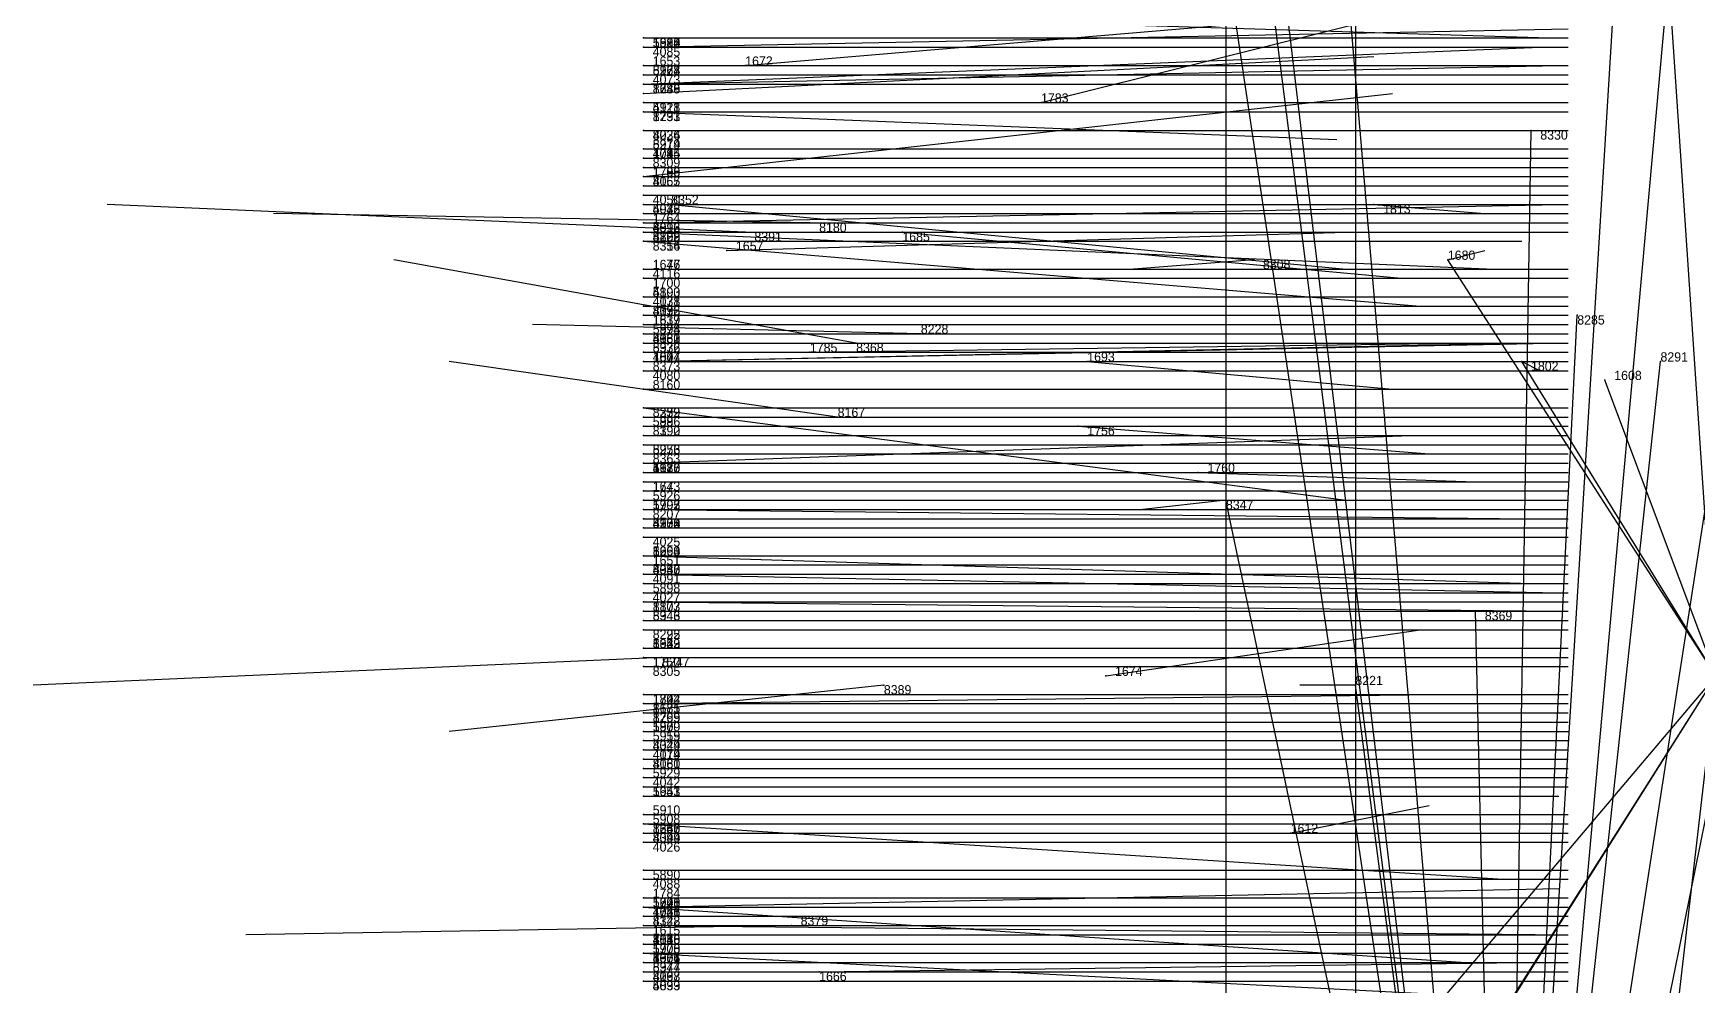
# Model space of a CAD drawing. Extents: x -0.07 to 1.1, y -0.07 to 1.1.
# Drawn here: x -0.066 to 0.114, y 0.5915 to 0.6945 of the extents above; entities that cross this region are included whole.
import ezdxf

# ---------------------------------------------------------------- set-up
doc = ezdxf.new("R2010")
doc.units = 0
for name, color, linetype in [('Clients', 3, 'CONTINUOUS'), ('Facilities', 3, 'CONTINUOUS'), ('Facilities_lines', 3, 'CONTINUOUS'), ('Min_max_boxes', 1, 'CONTINUOUS'), ('Normals', 1, 'CONTINUOUS'), ('Source_points', 5, 'CONTINUOUS'), ('Text', 3, 'CONTINUOUS')]:
    doc.layers.add(name, color=color, linetype=linetype)

msp = doc.modelspace()

# ---------------------------------------------------------------- linework, layer by layer
at = {"layer": 'Clients', "color": 5}
for p in [(0.096, 0.684, 1), (0.087, 0.67), (0.101, 0.664, 1), (0.095, 0.659), (0.11, 0.659, 1), (0.104, 0.657), (0.063, 0.644, 1), (0.09, 0.632, 1), (0.077, 0.624, 1)]:
    msp.add_point(p, dxfattribs=at)
at = {"layer": 'Facilities', "color": 3}
for p in [(0, 0.694, 0.196), (0, 0.694, 0.584), (0, 0.694, 0.581), (0, 0.693, 0.08), (0, 0.693, 0.4), (0, 0.691, 0.245), (0, 0.691, 0.519), (0, 0.691, 0.9), (0, 0.69, 0.867), (0.011, 0.691), (0, 0.689, 0.055), (0, 0.689, 0.482), (0, 0.689, 0.944), (0, 0.688, 0.01), (0, 0.687, 0.69), (0, 0.686, 0.158), (0, 0.686, 0.393), (0, 0.686, 0.995), (0.043, 0.687), (0, 0.684, 0.383), (0, 0.684, 0.77), (0, 0.682, 0.177), (0, 0.682, 0.561), (0, 0.682, 0.862), (0, 0.681, 0.173), (0, 0.681, 0.369), (0, 0.681, 0.342), (0, 0.68, 0.158), (0, 0.68, 0.89), (0, 0.679, 0.193), (0, 0.679, 0.015), (0, 0.678, 0.356), (0, 0.678, 0.772), (0, 0.677, 0.449), (0, 0.676, 0.35), (0, 0.676, 0.687), (0.003, 0.676, 1), (0.079, 0.676), (0, 0.675, 0.393), (0, 0.674, 0.07), (0, 0.674, 0.328), (0, 0.674, 0.807), (0.018, 0.674, 1), (0, 0.673, 0.438), (0, 0.673, 0.557), (0, 0.673, 0.725), (0, 0.673, 0.975), (0, 0.672, 0.969), (0, 0.672, 0.98), (0.011, 0.673, 1), (0.028, 0.673), (0.009, 0.671), (0.066, 0.67, 1), (0, 0.669, 0.182), (0, 0.669, 0.092), (0, 0.668, 0.217), (0, 0.668, 0.282), (0, 0.666, 0.473), (0, 0.666, 0.338), (0, 0.666, 0.706), (0, 0.665, 0.418), (0, 0.665, 0.31), (0, 0.664, 0.236), (0, 0.664, 0.777), (0, 0.664, 0.773), (0, 0.663, 0.213), (0, 0.662, 0.497), (0, 0.662, 0.694), (0, 0.662, 0.657), (0, 0.662, 0.903), (0, 0.661, 0.723), (0, 0.661, 0.898), (0, 0.661, 0.887), (0.023, 0.661, 1), (0.03, 0.662, 1), (0, 0.66, 0.396), (0, 0.66, 0.597), (0, 0.659, 0.061), (0, 0.659, 0.037), (0, 0.659, 0.788), (0.018, 0.66), (0.048, 0.659), (0, 0.658, 0.4), (0, 0.656, 0.767), (0, 0.654, 0.938), (0, 0.654, 0.988), (0, 0.653, 0.897), (0, 0.652, 0.61), (0, 0.652, 0.616), (0.021, 0.653, 1), (0.047, 0.652), (0, 0.651, 0.832), (0, 0.651, 0.876), (0, 0.65, 0.552), (0, 0.649, 0.813), (0, 0.649, 0.784), (0, 0.648, 0.015), (0, 0.648, 0.165), (0, 0.648, 0.253), (0, 0.648, 0.545), (0, 0.647, 0.321), (0.06, 0.647), (0, 0.646, 0.109), (0, 0.645, 0.248), (0, 0.644, 0.727), (0, 0.643, 0.172), (0, 0.643, 0.179), (0, 0.643, 0.547), (0, 0.643, 0.976), (0, 0.642, 0.357), (0, 0.642, 0.604), (0, 0.642, 0.941), (0, 0.641, 0.821), (0, 0.641, 0.782), (0, 0.641, 0.934), (0, 0.64, 0.44), (0, 0.638, 0.167), (0, 0.638, 0.741), (0, 0.638, 0.967), (0, 0.637, 0.133), (0, 0.637, 0.381), (0, 0.637, 0.549), (0, 0.636, 0.942), (0, 0.636, 0.899), (0, 0.635, 0.325), (0, 0.634, 0.514), (0, 0.633, 0.07), (0, 0.633, 0.415), (0, 0.632, 0.564), (0, 0.632, 0.794), (0, 0.631, 0.811), (0, 0.63, 0.839), (0, 0.63, 0.891), (0, 0.628, 0.249), (0, 0.628, 0.728), (0, 0.628, 0.855), (0, 0.627, 0.107), (0.002, 0.627, 1), (0, 0.626, 0.842), (0.05, 0.625), (0, 0.623, 0.224), (0, 0.623, 0.125), (0.026, 0.624, 1), (0, 0.622, 0.181), (0, 0.622, 0.985), (0, 0.621, 0.105), (0, 0.621, 0.216), (0, 0.621, 0.782), (0, 0.62, 0.222), (0, 0.62, 0.615), (0, 0.62, 0.552), (0, 0.619, 0.613), (0, 0.619, 0.506), (0, 0.618, 0.759), (0, 0.617, 0.481), (0, 0.617, 0.394), (0, 0.617, 0.316), (0, 0.616, 0.319), (0, 0.615, 0.744), (0, 0.615, 0.905), (0, 0.614, 0.49), (0, 0.613, 0.554), (0, 0.612, 0.068), (0, 0.61, 0.541), (0, 0.609, 0.045), (0, 0.609, 0.624), (0, 0.609, 0.825), (0, 0.609, 0.869), (0, 0.608, 0.833), (0, 0.608, 0.878), (0, 0.607, 0.323), (0, 0.607, 0.416), (0.07, 0.608), (0, 0.604, 0.521), (0, 0.603, 0.286), (0, 0.601, 0.16), (0, 0.6, 0.233), (0, 0.6, 0.034), (0, 0.6, 0.078), (0, 0.6, 0.081), (0, 0.6, 0.468), (0, 0.6, 0.635), (0, 0.599, 0.163), (0, 0.599, 0.842), (0, 0.598, 0.091), (0, 0.598, 0.356), (0.016, 0.598, 1), (0, 0.597, 0.241), (0, 0.597, 0.83), (0, 0.596, 0.347), (0, 0.596, 0.34), (0, 0.596, 0.514), (0, 0.596, 0.712), (0, 0.595, 0.061), (0, 0.595, 0.872), (0, 0.594, 0.165), (0, 0.594, 0.257), (0, 0.594, 0.633), (0, 0.594, 0.62), (0, 0.594, 0.858), (0, 0.593, 0.788), (0.019, 0.593), (0, 0.592, 0.382), (0, 0.592, 0.595), (0, 0.592, 0.863)]:
    msp.add_point(p, dxfattribs=at)
at = {"layer": 'Facilities_lines', "color": 3}
for p, q in [((0.093, 0.502, 1), (0.106, 0.715, 1)), ((0.093, 0.502, 1), (0.112, 0.713, 1)), ((0.093, 0.502, 1), (0.067, 0.706, 1)), ((0.093, 0.502, 1), (0.063, 0.703, 1)), ((0.093, 0.502, 1), (0.069, 0.702, 1)), ((0.093, 0.502, 1), (0.076, 0.702, 1)), ((0.116, 0.625), (0.111, 0.699)), ((0.093, 0.502, 1), (0.096, 0.684, 1)), ((0.116, 0.625), (0.087, 0.67)), ((0.093, 0.502, 1), (0.119, 0.67, 1)), ((0.093, 0.502, 1), (0.101, 0.664, 1)), ((0.093, 0.502, 1), (0.11, 0.659, 1)), ((0.116, 0.625), (0.095, 0.659)), ((0.116, 0.625), (0.104, 0.657)), ((0.093, 0.502, 1), (0.063, 0.644, 1)), ((0.093, 0.502, 1), (0.09, 0.632, 1)), ((0.116, 0.625), (0.077, 0.579)), ((0.116, 0.625), (0.078, 0.565)), ((0.116, 0.625), (0.087, 0.579)), ((0.116, 0.625), (0.108, 0.556)), ((0.093, 0.502, 1), (0.077, 0.624, 1)), ((0.093, 0.502, 1), (0.116, 0.615, 1))]:
    msp.add_line(p, q, dxfattribs=at)
at = {"layer": 'Min_max_boxes', "color": 1}
for p, q in [((0.063, 0.715, 1), (0.063, 0.421, 1)), ((0.063, 0.715, 1), (0.063, 0.421, 1)), ((0.077, 0.707), (0.077, 0.546)), ((0.077, 0.707), (0.077, 0.546))]:
    msp.add_line(p, q, dxfattribs=at)
at = {"layer": 'Normals', "color": 1}
for p, q in [((0, 0.697, 0.953), (0.098, 0.694, 0.932)), ((0, 0.693, 0.08), (0.1, 0.695, 0.087)), ((0.011, 0.691), (0.07, 0.696, 0.08)), ((0.043, 0.687), (0.079, 0.696, 0.093)), ((0, 0.694, 0.196), (0.1, 0.694, 0.196)), ((0, 0.694, 0.584), (0.1, 0.694, 0.584)), ((0, 0.694, 0.581), (0.1, 0.694, 0.581)), ((0, 0.689, 0.055), (0.097, 0.693, 0.077)), ((0, 0.693, 0.4), (0.1, 0.693, 0.4)), ((0, 0.688, 0.01), (0.079, 0.692, 0.072)), ((0, 0.691, 0.245), (0.1, 0.691, 0.245)), ((0, 0.691, 0.519), (0.1, 0.691, 0.519)), ((0, 0.691, 0.9), (0.1, 0.691, 0.9)), ((0, 0.689, 0.944), (0.099, 0.691, 0.931)), ((0, 0.69, 0.867), (0.1, 0.69, 0.867)), ((0, 0.689, 0.482), (0.1, 0.689, 0.482)), ((0, 0.679, 0.015), (0.081, 0.688, 0.074)), ((0, 0.687, 0.69), (0.1, 0.687, 0.69)), ((0, 0.686, 0.158), (0.1, 0.686, 0.158)), ((0, 0.686, 0.393), (0.1, 0.686, 0.393)), ((0, 0.686, 0.995), (0.075, 0.683, 0.93)), ((0, 0.684, 0.383), (0.1, 0.684, 0.383)), ((0, 0.684, 0.77), (0.1, 0.684, 0.77)), ((0.096, 0.684, 1), (0.096, 0.684, 1.1)), ((0, 0.682, 0.177), (0.1, 0.682, 0.177)), ((0, 0.682, 0.561), (0.1, 0.682, 0.561)), ((0, 0.682, 0.862), (0.1, 0.682, 0.862)), ((0, 0.681, 0.173), (0.1, 0.681, 0.173)), ((0, 0.681, 0.369), (0.1, 0.681, 0.369)), ((0, 0.681, 0.342), (0.1, 0.681, 0.342)), ((0, 0.68, 0.158), (0.1, 0.68, 0.158)), ((0, 0.68, 0.89), (0.1, 0.68, 0.89)), ((0, 0.679, 0.193), (0.1, 0.679, 0.193)), ((0, 0.678, 0.356), (0.1, 0.678, 0.356)), ((0, 0.678, 0.772), (0.1, 0.678, 0.772)), ((0, 0.677, 0.449), (0.1, 0.677, 0.449)), ((0.011, 0.673, 1), (-0.058, 0.676, 1.072)), ((0, 0.674, 0.07), (0.099, 0.676, 0.086)), ((0, 0.676, 0.35), (0.1, 0.676, 0.35)), ((0, 0.676, 0.687), (0.1, 0.676, 0.687)), ((0.003, 0.676, 1), (0.076, 0.669, 0.932)), ((0.079, 0.676), (0.091, 0.675, 0.099)), ((0.018, 0.674, 1), (-0.04, 0.675, 1.081)), ((0, 0.675, 0.393), (0.1, 0.675, 0.393)), ((0, 0.674, 0.328), (0.1, 0.674, 0.328)), ((0, 0.674, 0.807), (0.1, 0.674, 0.807)), ((0, 0.673, 0.438), (0.1, 0.673, 0.438)), ((0, 0.673, 0.557), (0.1, 0.673, 0.557)), ((0, 0.673, 0.725), (0.1, 0.673, 0.725)), ((0, 0.673, 0.975), (0.092, 0.669, 0.935)), ((0, 0.672, 0.969), (0.095, 0.672, 0.939)), ((0, 0.672, 0.98), (0.084, 0.665, 0.926)), ((0.009, 0.671), (0.076, 0.673, 0.075)), ((0.028, 0.673), (0.082, 0.668, 0.084)), ((0.023, 0.661, 1), (-0.027, 0.67, 1.086)), ((0.066, 0.67, 1), (0.053, 0.669, 1.099)), ((0.087, 0.67), (0.091, 0.671, 0.1)), ((0, 0.669, 0.182), (0.1, 0.669, 0.182)), ((0, 0.669, 0.092), (0.1, 0.669, 0.094)), ((0, 0.668, 0.217), (0.1, 0.668, 0.217)), ((0, 0.668, 0.282), (0.1, 0.668, 0.282)), ((0, 0.666, 0.473), (0.1, 0.666, 0.473)), ((0, 0.666, 0.338), (0.1, 0.666, 0.338)), ((0, 0.666, 0.706), (0.1, 0.666, 0.706)), ((0, 0.665, 0.418), (0.1, 0.665, 0.418)), ((0, 0.665, 0.31), (0.1, 0.665, 0.31)), ((0.03, 0.662, 1), (-0.012, 0.663, 1.091)), ((0, 0.664, 0.236), (0.1, 0.664, 0.236)), ((0, 0.664, 0.777), (0.1, 0.664, 0.777)), ((0, 0.664, 0.773), (0.1, 0.664, 0.773)), ((0, 0.663, 0.213), (0.1, 0.663, 0.213)), ((0.101, 0.664, 1), (0.101, 0.664, 1.1)), ((0, 0.662, 0.497), (0.1, 0.662, 0.497)), ((0, 0.662, 0.694), (0.1, 0.662, 0.694)), ((0, 0.662, 0.657), (0.1, 0.662, 0.657)), ((0, 0.662, 0.903), (0.1, 0.662, 0.903)), ((0, 0.659, 0.061), (0.098, 0.661, 0.083)), ((0, 0.659, 0.037), (0.094, 0.661, 0.073)), ((0, 0.661, 0.723), (0.1, 0.661, 0.723)), ((0, 0.661, 0.898), (0.1, 0.661, 0.898)), ((0, 0.661, 0.887), (0.1, 0.661, 0.887)), ((0.018, 0.66), (0.088, 0.661, 0.071)), ((0.021, 0.653, 1), (-0.021, 0.659, 1.09)), ((0, 0.66, 0.396), (0.1, 0.66, 0.396)), ((0, 0.66, 0.597), (0.1, 0.66, 0.597)), ((0, 0.659, 0.788), (0.1, 0.659, 0.788)), ((0.048, 0.659), (0.081, 0.656, 0.094)), ((0.095, 0.659), (0.097, 0.658, 0.1)), ((0.11, 0.659, 1), (0.11, 0.659, 1.1)), ((0, 0.658, 0.4), (0.1, 0.658, 0.4)), ((0, 0.656, 0.767), (0.1, 0.656, 0.767)), ((0.104, 0.657), (0.104, 0.657, 0.1)), ((0, 0.654, 0.938), (0.1, 0.654, 0.929)), ((0, 0.654, 0.988), (0.076, 0.644, 0.924)), ((0, 0.653, 0.897), (0.1, 0.653, 0.897)), ((0, 0.652, 0.61), (0.1, 0.652, 0.61)), ((0, 0.652, 0.616), (0.1, 0.652, 0.616)), ((0.047, 0.652), (0.085, 0.649, 0.092)), ((0, 0.648, 0.015), (0.083, 0.651, 0.07)), ((0, 0.651, 0.832), (0.1, 0.651, 0.832)), ((0, 0.651, 0.876), (0.1, 0.651, 0.876)), ((0, 0.65, 0.552), (0.1, 0.65, 0.552)), ((0, 0.649, 0.813), (0.1, 0.649, 0.813)), ((0, 0.649, 0.784), (0.1, 0.649, 0.784)), ((0, 0.648, 0.165), (0.1, 0.648, 0.165)), ((0, 0.648, 0.253), (0.1, 0.648, 0.253)), ((0, 0.648, 0.545), (0.1, 0.648, 0.545)), ((0, 0.647, 0.321), (0.1, 0.647, 0.321)), ((0.06, 0.647), (0.09, 0.646, 0.096)), ((0, 0.646, 0.109), (0.1, 0.646, 0.109)), ((0, 0.645, 0.248), (0.1, 0.645, 0.248)), ((0, 0.644, 0.727), (0.1, 0.644, 0.727)), ((0, 0.643, 0.172), (0.1, 0.643, 0.172)), ((0, 0.643, 0.179), (0.1, 0.643, 0.179)), ((0, 0.643, 0.547), (0.1, 0.643, 0.547)), ((0, 0.643, 0.976), (0.096, 0.642, 0.947)), ((0.063, 0.644, 1), (0.054, 0.643, 1.1)), ((0, 0.642, 0.357), (0.1, 0.642, 0.357)), ((0, 0.642, 0.604), (0.1, 0.642, 0.604)), ((0, 0.642, 0.941), (0.099, 0.642, 0.931)), ((0, 0.641, 0.821), (0.1, 0.641, 0.821)), ((0, 0.641, 0.782), (0.1, 0.641, 0.782)), ((0, 0.641, 0.934), (0.1, 0.641, 0.925)), ((0, 0.64, 0.44), (0.1, 0.64, 0.44)), ((0, 0.638, 0.167), (0.1, 0.638, 0.167)), ((0, 0.638, 0.741), (0.1, 0.638, 0.741)), ((0, 0.638, 0.967), (0.096, 0.635, 0.939)), ((0, 0.637, 0.133), (0.1, 0.637, 0.133)), ((0, 0.637, 0.381), (0.1, 0.637, 0.381)), ((0, 0.637, 0.549), (0.1, 0.637, 0.549)), ((0, 0.636, 0.942), (0.099, 0.634, 0.932)), ((0, 0.636, 0.899), (0.1, 0.636, 0.899)), ((0, 0.635, 0.325), (0.1, 0.635, 0.325)), ((0, 0.634, 0.514), (0.1, 0.634, 0.514)), ((0, 0.633, 0.07), (0.099, 0.632, 0.086)), ((0, 0.633, 0.415), (0.1, 0.633, 0.415)), ((0, 0.632, 0.564), (0.1, 0.632, 0.564)), ((0, 0.632, 0.794), (0.1, 0.632, 0.794)), ((0.09, 0.632, 1), (0.09, 0.632, 1.1)), ((0, 0.631, 0.811), (0.1, 0.631, 0.811)), ((0, 0.63, 0.839), (0.1, 0.63, 0.839)), ((0, 0.63, 0.891), (0.1, 0.63, 0.891)), ((0.05, 0.625), (0.084, 0.63, 0.094)), ((0.002, 0.627, 1), (-0.066, 0.624, 1.073)), ((0, 0.628, 0.249), (0.1, 0.628, 0.249)), ((0, 0.628, 0.728), (0.1, 0.628, 0.728)), ((0, 0.628, 0.855), (0.1, 0.628, 0.855)), ((0, 0.627, 0.107), (0.1, 0.627, 0.107)), ((0, 0.626, 0.842), (0.1, 0.626, 0.842)), ((0.026, 0.624, 1), (-0.021, 0.619, 1.088)), ((0, 0.623, 0.224), (0.1, 0.623, 0.224)), ((0, 0.623, 0.125), (0.1, 0.623, 0.125)), ((0, 0.622, 0.985), (0.086, 0.623, 0.933)), ((0.077, 0.624, 1), (0.071, 0.624, 1.1)), ((0, 0.622, 0.181), (0.1, 0.622, 0.181)), ((0, 0.621, 0.105), (0.1, 0.621, 0.105)), ((0, 0.621, 0.216), (0.1, 0.621, 0.216)), ((0, 0.621, 0.782), (0.1, 0.621, 0.782)), ((0, 0.62, 0.222), (0.1, 0.62, 0.222)), ((0, 0.62, 0.615), (0.1, 0.62, 0.615)), ((0, 0.62, 0.552), (0.1, 0.62, 0.552)), ((0, 0.619, 0.613), (0.1, 0.619, 0.613)), ((0, 0.619, 0.506), (0.1, 0.619, 0.506)), ((0, 0.618, 0.759), (0.1, 0.618, 0.759)), ((0, 0.617, 0.481), (0.1, 0.617, 0.481)), ((0, 0.617, 0.394), (0.1, 0.617, 0.394)), ((0, 0.617, 0.316), (0.1, 0.617, 0.316)), ((0, 0.616, 0.319), (0.1, 0.616, 0.319)), ((0, 0.615, 0.744), (0.1, 0.615, 0.744)), ((0, 0.615, 0.905), (0.1, 0.615, 0.905)), ((0, 0.614, 0.49), (0.1, 0.614, 0.49)), ((0, 0.613, 0.554), (0.1, 0.613, 0.554)), ((0, 0.612, 0.068), (0.099, 0.612, 0.085)), ((0.07, 0.608), (0.085, 0.611, 0.099)), ((0, 0.61, 0.541), (0.1, 0.61, 0.541)), ((0, 0.609, 0.045), (0.093, 0.603, 0.081)), ((0, 0.609, 0.624), (0.1, 0.609, 0.624)), ((0, 0.609, 0.825), (0.1, 0.609, 0.825)), ((0, 0.609, 0.869), (0.1, 0.609, 0.869)), ((0, 0.608, 0.833), (0.1, 0.608, 0.833)), ((0, 0.608, 0.878), (0.1, 0.608, 0.878)), ((0, 0.607, 0.323), (0.1, 0.607, 0.323)), ((0, 0.607, 0.416), (0.1, 0.607, 0.416)), ((0, 0.604, 0.521), (0.1, 0.604, 0.521)), ((0, 0.603, 0.286), (0.1, 0.603, 0.286)), ((0, 0.6, 0.078), (0.099, 0.602, 0.088)), ((0, 0.6, 0.081), (0.099, 0.602, 0.091)), ((0, 0.601, 0.16), (0.1, 0.601, 0.16)), ((0, 0.6, 0.233), (0.1, 0.6, 0.233)), ((0, 0.6, 0.034), (0.089, 0.594, 0.078)), ((0, 0.6, 0.468), (0.1, 0.6, 0.468)), ((0, 0.6, 0.635), (0.1, 0.6, 0.635)), ((0.016, 0.598, 1), (-0.043, 0.597, 1.081)), ((0, 0.599, 0.163), (0.1, 0.599, 0.163)), ((0, 0.599, 0.842), (0.1, 0.599, 0.842)), ((0, 0.598, 0.091), (0.1, 0.597, 0.092)), ((0, 0.598, 0.356), (0.1, 0.598, 0.356)), ((0, 0.597, 0.241), (0.1, 0.597, 0.241)), ((0, 0.597, 0.83), (0.1, 0.597, 0.83)), ((0, 0.596, 0.347), (0.1, 0.596, 0.347)), ((0, 0.596, 0.34), (0.1, 0.596, 0.34)), ((0, 0.596, 0.514), (0.1, 0.596, 0.514)), ((0, 0.596, 0.712), (0.1, 0.596, 0.712)), ((0, 0.595, 0.061), (0.097, 0.59, 0.084)), ((0, 0.595, 0.872), (0.1, 0.595, 0.872)), ((0, 0.594, 0.165), (0.1, 0.594, 0.165)), ((0, 0.594, 0.257), (0.1, 0.594, 0.257)), ((0, 0.594, 0.633), (0.1, 0.594, 0.633)), ((0, 0.594, 0.62), (0.1, 0.594, 0.62)), ((0, 0.594, 0.858), (0.1, 0.594, 0.858)), ((0, 0.593, 0.788), (0.1, 0.593, 0.788)), ((0.019, 0.593), (0.095, 0.594, 0.064)), ((0, 0.592, 0.382), (0.1, 0.592, 0.382)), ((0, 0.592, 0.595), (0.1, 0.592, 0.595)), ((0, 0.592, 0.863), (0.1, 0.592, 0.863))]:
    msp.add_line(p, q, dxfattribs=at)
at = {"layer": 'Source_points', "color": 5}
for p in [(0, 0.694, 0.196), (0, 0.694, 0.584), (0, 0.694, 0.581), (0, 0.693, 0.08), (0, 0.693, 0.4), (0, 0.691, 0.245), (0, 0.691, 0.519), (0, 0.691, 0.9), (0, 0.69, 0.867), (0.011, 0.691), (0, 0.689, 0.055), (0, 0.689, 0.482), (0, 0.689, 0.944), (0, 0.688, 0.01), (0, 0.687, 0.69), (0, 0.686, 0.158), (0, 0.686, 0.393), (0, 0.686, 0.995), (0.043, 0.687), (0, 0.684, 0.383), (0, 0.684, 0.77), (0.096, 0.684, 1), (0, 0.682, 0.177), (0, 0.682, 0.561), (0, 0.682, 0.862), (0, 0.681, 0.173), (0, 0.681, 0.369), (0, 0.681, 0.342), (0, 0.68, 0.158), (0, 0.68, 0.89), (0, 0.679, 0.193), (0, 0.679, 0.015), (0, 0.678, 0.356), (0, 0.678, 0.772), (0, 0.677, 0.449), (0, 0.676, 0.35), (0, 0.676, 0.687), (0.003, 0.676, 1), (0.079, 0.676), (0, 0.675, 0.393), (0, 0.674, 0.07), (0, 0.674, 0.328), (0, 0.674, 0.807), (0.018, 0.674, 1), (0, 0.673, 0.438), (0, 0.673, 0.557), (0, 0.673, 0.725), (0, 0.673, 0.975), (0, 0.672, 0.969), (0, 0.672, 0.98), (0.011, 0.673, 1), (0.028, 0.673), (0.009, 0.671), (0.066, 0.67, 1), (0.087, 0.67), (0, 0.669, 0.182), (0, 0.669, 0.092), (0, 0.668, 0.217), (0, 0.668, 0.282), (0, 0.666, 0.473), (0, 0.666, 0.338), (0, 0.666, 0.706), (0, 0.665, 0.418), (0, 0.665, 0.31), (0, 0.664, 0.236), (0, 0.664, 0.777), (0, 0.664, 0.773), (0, 0.663, 0.213), (0.101, 0.664, 1), (0, 0.662, 0.497), (0, 0.662, 0.694), (0, 0.662, 0.657), (0, 0.662, 0.903), (0, 0.661, 0.723), (0, 0.661, 0.898), (0, 0.661, 0.887), (0.023, 0.661, 1), (0.03, 0.662, 1), (0, 0.66, 0.396), (0, 0.66, 0.597), (0, 0.659, 0.061), (0, 0.659, 0.037), (0, 0.659, 0.788), (0.018, 0.66), (0.048, 0.659), (0.095, 0.659), (0.11, 0.659, 1), (0, 0.658, 0.4), (0, 0.656, 0.767), (0.104, 0.657), (0, 0.654, 0.938), (0, 0.654, 0.988), (0, 0.653, 0.897), (0, 0.652, 0.61), (0, 0.652, 0.616), (0.021, 0.653, 1), (0.047, 0.652), (0, 0.651, 0.832), (0, 0.651, 0.876), (0, 0.65, 0.552), (0, 0.649, 0.813), (0, 0.649, 0.784), (0, 0.648, 0.015), (0, 0.648, 0.165), (0, 0.648, 0.253), (0, 0.648, 0.545), (0, 0.647, 0.321), (0.06, 0.647), (0, 0.646, 0.109), (0, 0.645, 0.248), (0, 0.644, 0.727), (0, 0.643, 0.172), (0, 0.643, 0.179), (0, 0.643, 0.547), (0, 0.643, 0.976), (0.063, 0.644, 1), (0, 0.642, 0.357), (0, 0.642, 0.604), (0, 0.642, 0.941), (0, 0.641, 0.821), (0, 0.641, 0.782), (0, 0.641, 0.934), (0, 0.64, 0.44), (0, 0.638, 0.167), (0, 0.638, 0.741), (0, 0.638, 0.967), (0, 0.637, 0.133), (0, 0.637, 0.381), (0, 0.637, 0.549), (0, 0.636, 0.942), (0, 0.636, 0.899), (0, 0.635, 0.325), (0, 0.634, 0.514), (0, 0.633, 0.07), (0, 0.633, 0.415), (0, 0.632, 0.564), (0, 0.632, 0.794), (0.09, 0.632, 1), (0, 0.631, 0.811), (0, 0.63, 0.839), (0, 0.63, 0.891), (0, 0.628, 0.249), (0, 0.628, 0.728), (0, 0.628, 0.855), (0, 0.627, 0.107), (0.002, 0.627, 1), (0, 0.626, 0.842), (0.05, 0.625), (0, 0.623, 0.224), (0, 0.623, 0.125), (0.026, 0.624, 1), (0.077, 0.624, 1), (0, 0.622, 0.181), (0, 0.622, 0.985), (0, 0.621, 0.105), (0, 0.621, 0.216), (0, 0.621, 0.782), (0, 0.62, 0.222), (0, 0.62, 0.615), (0, 0.62, 0.552), (0, 0.619, 0.613), (0, 0.619, 0.506), (0, 0.618, 0.759), (0, 0.617, 0.481), (0, 0.617, 0.394), (0, 0.617, 0.316), (0, 0.616, 0.319), (0, 0.615, 0.744), (0, 0.615, 0.905), (0, 0.614, 0.49), (0, 0.613, 0.554), (0, 0.612, 0.068), (0, 0.61, 0.541), (0, 0.609, 0.045), (0, 0.609, 0.624), (0, 0.609, 0.825), (0, 0.609, 0.869), (0, 0.608, 0.833), (0, 0.608, 0.878), (0, 0.607, 0.323), (0, 0.607, 0.416), (0.07, 0.608), (0, 0.604, 0.521), (0, 0.603, 0.286), (0, 0.601, 0.16), (0, 0.6, 0.233), (0, 0.6, 0.034), (0, 0.6, 0.078), (0, 0.6, 0.081), (0, 0.6, 0.468), (0, 0.6, 0.635), (0, 0.599, 0.163), (0, 0.599, 0.842), (0, 0.598, 0.091), (0, 0.598, 0.356), (0.016, 0.598, 1), (0, 0.597, 0.241), (0, 0.597, 0.83), (0, 0.596, 0.347), (0, 0.596, 0.34), (0, 0.596, 0.514), (0, 0.596, 0.712), (0, 0.595, 0.061), (0, 0.595, 0.872), (0, 0.594, 0.165), (0, 0.594, 0.257), (0, 0.594, 0.633), (0, 0.594, 0.62), (0, 0.594, 0.858), (0, 0.593, 0.788), (0.019, 0.593), (0, 0.592, 0.382), (0, 0.592, 0.595), (0, 0.592, 0.863)]:
    msp.add_point(p, dxfattribs=at)

# ---------------------------------------------------------------- texts
at = {"layer": 'Text', "color": 3}
for s, p in [('5887', (0.001, 0.693, 0.584)), ('5995', (0.001, 0.693, 0.581)), ('1610', (0.001, 0.693, 0.08)), ('1824', (0.001, 0.693, 0.196)), ('4085', (0.001, 0.692, 0.4)), ('1653', (0.001, 0.691, 0.245)), ('1672', (0.011, 0.691)), ('4073', (0.001, 0.689, 0.482)), ('5968', (0.001, 0.69, 0.519)), ('8174', (0.001, 0.69, 0.867)), ('8227', (0.001, 0.69, 0.9)), ('8249', (0.001, 0.688, 0.944)), ('1688', (0.001, 0.688, 0.055)), ('1736', (0.001, 0.688, 0.01)), ('1783', (0.043, 0.687)), ('4121', (0.001, 0.686, 0.393)), ('5918', (0.001, 0.686, 0.69)), ('8231', (0.001, 0.685, 0.995)), ('1793', (0.001, 0.685, 0.158)), ('4034', (0.001, 0.683, 0.383)), ('5974', (0.001, 0.682, 0.561)), ('8226', (0.001, 0.683, 0.77)), ('8219', (0.001, 0.682, 0.862)), ('8330', (0.097, 0.683, 1)), ('4045', (0.001, 0.681, 0.369)), ('4095', (0.001, 0.681, 0.342)), ('8309', (0.001, 0.68, 0.89)), ('1734', (0.001, 0.681, 0.173)), ('1714', (0.001, 0.681, 0.177)), ('4057', (0.001, 0.678, 0.356)), ('8165', (0.001, 0.678, 0.772)), ('1706', (0.001, 0.679, 0.193)), ('1780', (0.001, 0.679, 0.158)), ('1798', (0.001, 0.679, 0.015)), ('4050', (0.001, 0.676, 0.449)), ('8352', (0.003, 0.676, 1)), ('4048', (0.001, 0.675, 0.35)), ('4072', (0.001, 0.675, 0.393)), ('5935', (0.001, 0.675, 0.687)), ('1813', (0.08, 0.675)), ('4093', (0.001, 0.673, 0.328)), ('5896', (0.001, 0.673, 0.725)), ('8312', (0.001, 0.673, 0.807)), ('1764', (0.001, 0.674, 0.07)), ('8180', (0.019, 0.673, 1)), ('4128', (0.001, 0.672, 0.438)), ('5889', (0.001, 0.672, 0.557)), ('8202', (0.001, 0.672, 0.975)), ('8314', (0.001, 0.671, 0.969)), ('8356', (0.001, 0.671, 0.98)), ('1657', (0.01, 0.671)), ('8391', (0.012, 0.672, 1)), ('1685', (0.028, 0.672)), ('1646', (0.001, 0.669, 0.182)), ('1677', (0.001, 0.669, 0.092)), ('8308', (0.067, 0.669, 1)), ('1680', (0.087, 0.67)), ('4116', (0.001, 0.668, 0.282)), ('1700', (0.001, 0.667, 0.217)), ('4100', (0.001, 0.666, 0.473)), ('5893', (0.001, 0.666, 0.706)), ('4078', (0.001, 0.665, 0.418)), ('4131', (0.001, 0.665, 0.338)), ('4092', (0.001, 0.664, 0.31)), ('8178', (0.001, 0.664, 0.777)), ('8335', (0.001, 0.664, 0.773)), ('5894', (0.001, 0.662, 0.694)), ('5978', (0.001, 0.662, 0.657)), ('1639', (0.001, 0.663, 0.236)), ('1817', (0.001, 0.663, 0.213)), ('8228', (0.03, 0.662, 1)), ('8285', (0.101, 0.663, 1)), ('4031', (0.001, 0.661, 0.497)), ('5950', (0.001, 0.661, 0.723)), ('5932', (0.001, 0.66, 0.597)), ('8183', (0.001, 0.661, 0.903)), ('8362', (0.001, 0.661, 0.898)), ('8376', (0.001, 0.66, 0.887)), ('1785', (0.018, 0.66)), ('8368', (0.023, 0.66, 1)), ('4077', (0.001, 0.659, 0.396)), ('8373', (0.001, 0.658, 0.788)), ('1644', (0.001, 0.659, 0.061)), ('1807', (0.001, 0.659, 0.037)), ('1693', (0.048, 0.659)), ('1802', (0.096, 0.658)), ('8291', (0.11, 0.659, 1)), ('4080', (0.001, 0.657, 0.4)), ('1608', (0.105, 0.657)), ('8160', (0.001, 0.656, 0.767)), ('8259', (0.001, 0.653, 0.938)), ('8272', (0.001, 0.653, 0.897)), ('8332', (0.001, 0.653, 0.988)), ('8167', (0.021, 0.653, 1)), ('5886', (0.001, 0.652, 0.61)), ('5996', (0.001, 0.652, 0.616)), ('8192', (0.001, 0.651, 0.832)), ('8390', (0.001, 0.651, 0.876)), ('1756', (0.048, 0.651)), ('5976', (0.001, 0.649, 0.552)), ('8253', (0.001, 0.649, 0.813)), ('8363', (0.001, 0.648, 0.784)), ('4126', (0.001, 0.647, 0.253)), ('4135', (0.001, 0.647, 0.321)), ('5987', (0.001, 0.647, 0.545)), ('1616', (0.001, 0.647, 0.015)), ('1670', (0.001, 0.647, 0.165)), ('1760', (0.061, 0.647)), ('5926', (0.001, 0.644, 0.727)), ('1643', (0.001, 0.645, 0.109)), ('1773', (0.001, 0.645, 0.248)), ('5905', (0.001, 0.643, 0.547)), ('8207', (0.001, 0.642, 0.976)), ('1792', (0.001, 0.643, 0.172)), ('1797', (0.001, 0.643, 0.179)), ('8347', (0.063, 0.643, 1)), ('4132', (0.001, 0.641, 0.357)), ('5954', (0.001, 0.641, 0.604)), ('8173', (0.001, 0.641, 0.821)), ('8275', (0.001, 0.641, 0.782)), ('8300', (0.001, 0.641, 0.934)), ('8370', (0.001, 0.641, 0.941)), ('4025', (0.001, 0.639, 0.44)), ('5993', (0.001, 0.638, 0.741)), ('8264', (0.001, 0.638, 0.967)), ('1690', (0.001, 0.638, 0.167)), ('1651', (0.001, 0.637, 0.133)), ('4047', (0.001, 0.636, 0.381)), ('4091', (0.001, 0.635, 0.325)), ('5985', (0.001, 0.636, 0.549)), ('8336', (0.001, 0.636, 0.942)), ('8350', (0.001, 0.636, 0.899)), ('4027', (0.001, 0.633, 0.415)), ('5898', (0.001, 0.634, 0.514)), ('5943', (0.001, 0.631, 0.564)), ('8177', (0.001, 0.632, 0.794)), ('8346', (0.001, 0.631, 0.811)), ('1803', (0.001, 0.632, 0.07)), ('8369', (0.091, 0.631, 1)), ('5923', (0.001, 0.628, 0.728)), ('8225', (0.001, 0.629, 0.839)), ('8292', (0.001, 0.629, 0.891)), ('8349', (0.001, 0.628, 0.855)), ('1652', (0.001, 0.628, 0.249)), ('1750', (0.001, 0.626, 0.107)), ('8247', (0.002, 0.626, 1)), ('8305', (0.001, 0.625, 0.842)), ('1674', (0.051, 0.625)), ('8221', (0.077, 0.624, 1)), ('1724', (0.001, 0.622, 0.224)), ('1742', (0.001, 0.622, 0.125)), ('1804', (0.001, 0.622, 0.181)), ('8389', (0.026, 0.623, 1)), ('8185', (0.001, 0.621, 0.985)), ('1671', (0.001, 0.621, 0.105)), ('5960', (0.001, 0.619, 0.615)), ('5979', (0.001, 0.619, 0.552)), ('8295', (0.001, 0.62, 0.782)), ('1769', (0.001, 0.62, 0.216)), ('1800', (0.001, 0.619, 0.222)), ('4044', (0.001, 0.617, 0.481)), ('5919', (0.001, 0.618, 0.613)), ('5955', (0.001, 0.618, 0.506)), ('8329', (0.001, 0.617, 0.759)), ('4074', (0.001, 0.616, 0.394)), ('4119', (0.001, 0.616, 0.316)), ('4060', (0.001, 0.615, 0.319)), ('8181', (0.001, 0.615, 0.905)), ('4042', (0.001, 0.613, 0.49)), ('5929', (0.001, 0.614, 0.744)), ('5953', (0.001, 0.612, 0.554)), ('1641', (0.001, 0.612, 0.068)), ('5910', (0.001, 0.61, 0.541)), ('5908', (0.001, 0.609, 0.624)), ('8266', (0.001, 0.608, 0.825)), ('8355', (0.001, 0.608, 0.878)), ('8387', (0.001, 0.608, 0.869)), ('1640', (0.001, 0.608, 0.045)), ('1612', (0.07, 0.608)), ('4099', (0.001, 0.607, 0.416)), ('4026', (0.001, 0.606, 0.323)), ('8344', (0.001, 0.607, 0.833)), ('5890', (0.001, 0.603, 0.521)), ('4088', (0.001, 0.602, 0.286)), ('1784', (0.001, 0.601, 0.16)), ('4051', (0.001, 0.599, 0.468)), ('5921', (0.001, 0.6, 0.635)), ('1605', (0.001, 0.6, 0.233)), ('1748', (0.001, 0.6, 0.078)), ('1770', (0.001, 0.6, 0.081)), ('1628', (0.001, 0.599, 0.163)), ('1746', (0.001, 0.599, 0.034)), ('4122', (0.001, 0.598, 0.356)), ('8348', (0.001, 0.598, 0.842)), ('1615', (0.001, 0.597, 0.091)), ('8379', (0.017, 0.598, 1)), ('4046', (0.001, 0.596, 0.347)), ('4056', (0.001, 0.596, 0.34)), ('5900', (0.001, 0.595, 0.514)), ('5975', (0.001, 0.595, 0.712)), ('8188', (0.001, 0.596, 0.83)), ('1810', (0.001, 0.596, 0.241)), ('1708', (0.001, 0.595, 0.061)), ('4061', (0.001, 0.594, 0.257)), ('5907', (0.001, 0.594, 0.633)), ('8354', (0.001, 0.594, 0.872)), ('1676', (0.001, 0.594, 0.165)), ('4037', (0.001, 0.592, 0.382)), ('5947', (0.001, 0.593, 0.62)), ('8374', (0.001, 0.593, 0.858)), ('8168', (0.001, 0.592, 0.863)), ('8298', (0.001, 0.592, 0.788)), ('1666', (0.019, 0.592)), ('4033', (0.001, 0.591, 0.436)), ('5899', (0.001, 0.591, 0.595))]:
    msp.add_text(s, height=0.001, dxfattribs=at).set_placement(p)

doc.saveas('drawing.dxf')
